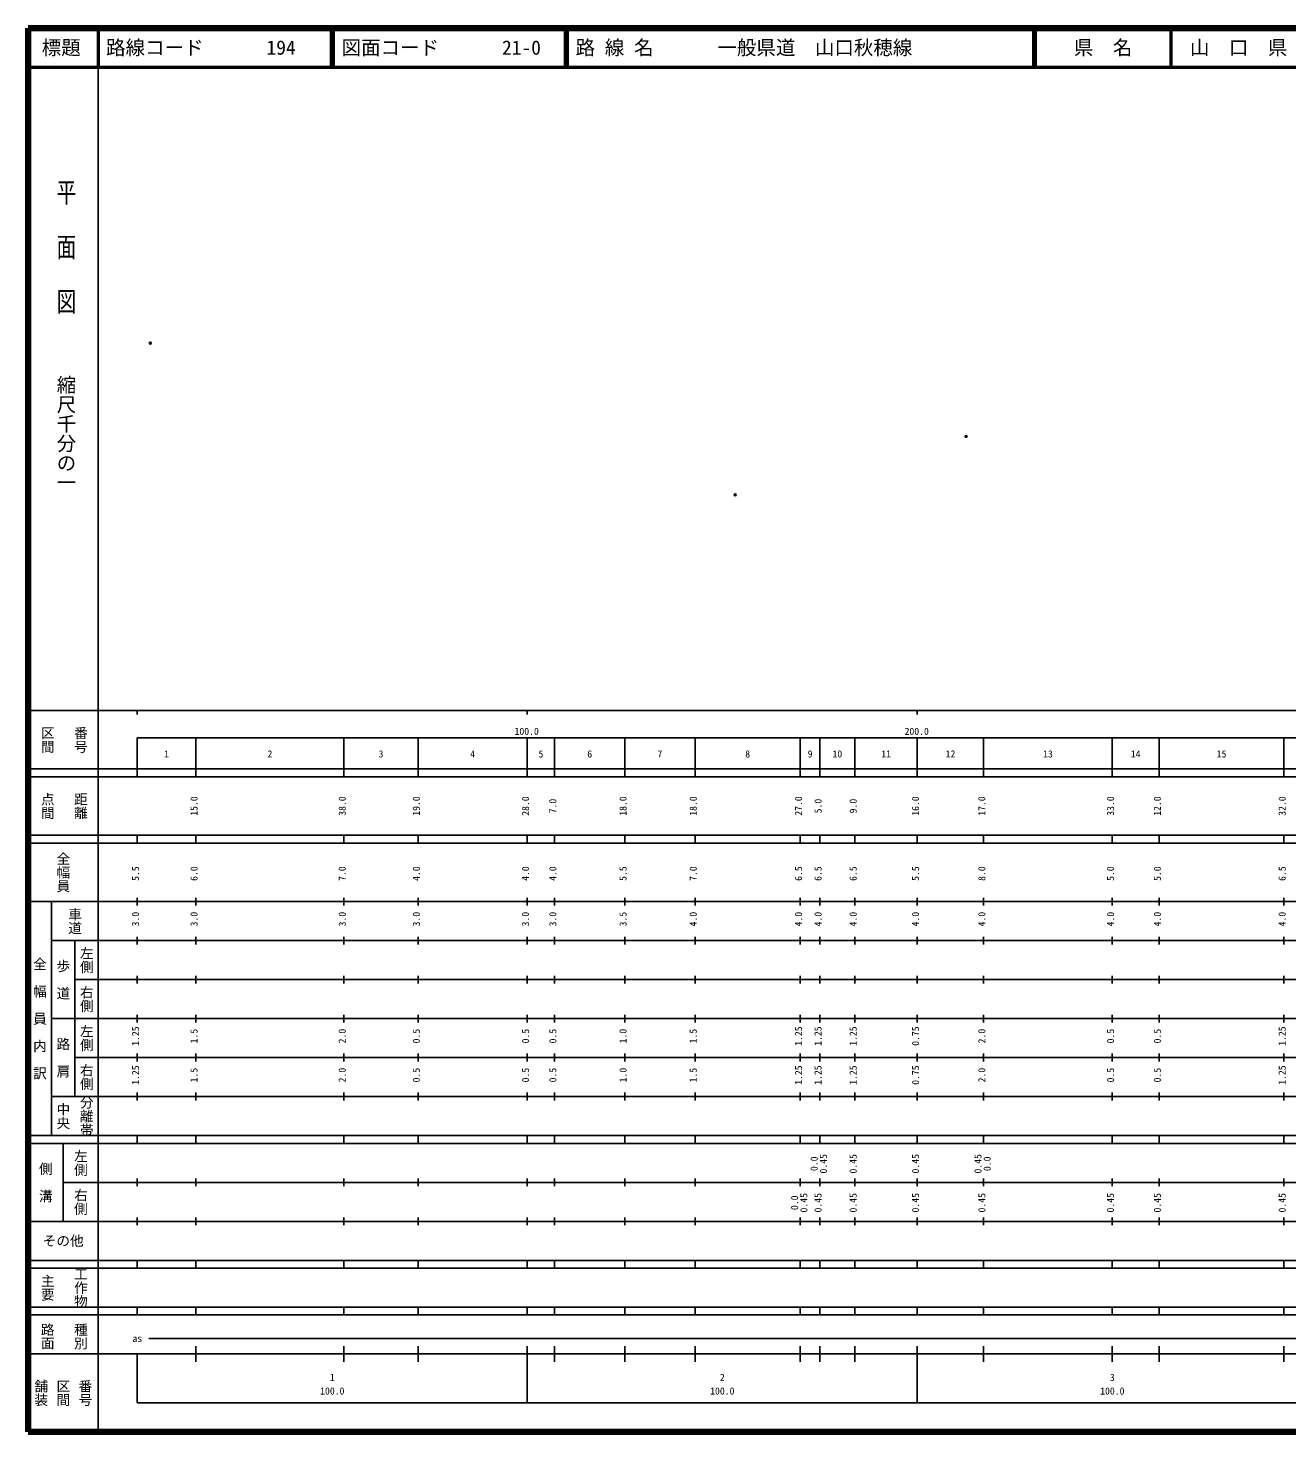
# Model space of a CAD drawing. Units: millimetres on the paper. Extents: x 40 to 680, y 20 to 380.
# Drawn here: x 40 to 362.8, y 20 to 380 of the extents above; entities that cross this region are included whole.
import ezdxf
from ezdxf.enums import TextEntityAlignment as Align

# ---------------------------------------------------------------- set-up
doc = ezdxf.new("R2010")
doc.units = ezdxf.units.MM
doc.header["$PDMODE"] = 32
doc.header["$PDSIZE"] = 0.5
doc.layers.add('M-OTRS', color=6, linetype='Continuous')
doc.layers.add('M-TTL-TXT', color=7, linetype='Continuous')
for name, color, linetype, lineweight in [('M-TTL', 2, 'Continuous', 140), ('M-TTL-BAND', 7, 'Continuous', 25), ('M-TTL-LINE', 7, 'Continuous', 50)]:
    doc.layers.add(name, color=color, linetype=linetype, lineweight=lineweight)
doc.styles.add('@ＭＳ ゴシック', font='')
doc.styles.add('ＭＳ ゴシック', font='')
doc.styles.get('@ＭＳ ゴシック').set_extended_font_data('@MS Gothic')
doc.styles.get('ＭＳ ゴシック').set_extended_font_data('MS Gothic')

msp = doc.modelspace()

# ---------------------------------------------------------------- linework, layer by layer
at = {"layer": 'M-OTRS'}
for p in [(71.349, 299.222), (280.509, 275.301), (221.33, 260.328)]:
    msp.add_point(p, dxfattribs=at)
at = {"layer": 'M-TTL'}
for p, q in [((40, 380), (40, 20)), ((680, 380), (40, 380)), ((40, 20), (680, 20))]:
    msp.add_line(p, q, dxfattribs=at)
at = {"layer": 'M-TTL-BAND'}
for p, q in [((58, 370), (58, 20)), ((40, 205), (579, 205)), ((68, 205), (68, 204)), ((168, 205), (168, 204)), ((268, 205), (268, 204)), ((68, 198), (579, 198)), ((68, 198), (68, 188)), ((83, 188), (83, 198)), ((121, 188), (121, 198)), ((140, 188), (140, 198)), ((168, 188), (168, 198)), ((175, 188), (175, 198)), ((193, 188), (193, 198)), ((211, 188), (211, 198)), ((238, 188), (238, 198)), ((243, 188), (243, 198)), ((252, 188), (252, 198)), ((268, 188), (268, 198)), ((285, 188), (285, 198)), ((318, 188), (318, 198)), ((330, 188), (330, 198)), ((362, 188), (362, 198)), ((40, 190), (579, 190)), ((40, 188), (579, 188)), ((40, 173), (579, 173)), ((68, 171), (68, 173)), ((83, 171), (83, 173)), ((121, 171), (121, 173)), ((140, 171), (140, 173)), ((168, 171), (168, 173)), ((175, 171), (175, 173)), ((193, 171), (193, 173)), ((211, 171), (211, 173)), ((238, 171), (238, 173)), ((243, 171), (243, 173)), ((252, 171), (252, 173)), ((268, 171), (268, 173)), ((285, 171), (285, 173)), ((318, 171), (318, 173)), ((330, 171), (330, 173)), ((362, 171), (362, 173)), ((40, 171), (579, 171)), ((40, 156), (579, 156)), ((46, 96), (46, 156)), ((68, 155), (68, 157)), ((83, 155), (83, 157)), ((121, 155), (121, 157)), ((140, 155), (140, 157)), ((168, 155), (168, 157)), ((175, 155), (175, 157)), ((193, 155), (193, 157)), ((211, 155), (211, 157)), ((238, 155), (238, 157)), ((243, 155), (243, 157)), ((252, 155), (252, 157)), ((268, 155), (268, 157)), ((285, 155), (285, 157)), ((318, 155), (318, 157)), ((330, 155), (330, 157)), ((362, 155), (362, 157)), ((46, 146), (579, 146)), ((52, 146), (52, 106)), ((68, 145), (68, 147)), ((83, 145), (83, 147)), ((121, 145), (121, 147)), ((140, 145), (140, 147)), ((168, 145), (168, 147)), ((175, 145), (175, 147)), ((193, 145), (193, 147)), ((211, 145), (211, 147)), ((238, 145), (238, 147)), ((243, 145), (243, 147)), ((252, 145), (252, 147)), ((268, 145), (268, 147)), ((285, 145), (285, 147)), ((318, 145), (318, 147)), ((330, 145), (330, 147)), ((362, 145), (362, 147)), ((68, 135), (68, 137)), ((83, 135), (83, 137)), ((121, 135), (121, 137)), ((140, 135), (140, 137)), ((168, 135), (168, 137)), ((175, 135), (175, 137)), ((193, 135), (193, 137)), ((211, 135), (211, 137)), ((238, 135), (238, 137)), ((243, 135), (243, 137)), ((252, 135), (252, 137)), ((268, 135), (268, 137)), ((285, 135), (285, 137)), ((318, 135), (318, 137)), ((330, 135), (330, 137)), ((362, 135), (362, 137)), ((52, 136), (579, 136)), ((46, 126), (579, 126)), ((68, 125), (68, 127)), ((83, 125), (83, 127)), ((121, 125), (121, 127)), ((140, 125), (140, 127)), ((168, 125), (168, 127)), ((175, 125), (175, 127)), ((193, 125), (193, 127)), ((211, 125), (211, 127)), ((238, 125), (238, 127)), ((243, 125), (243, 127)), ((252, 125), (252, 127)), ((268, 125), (268, 127)), ((285, 125), (285, 127)), ((318, 125), (318, 127)), ((330, 125), (330, 127)), ((362, 125), (362, 127)), ((52, 116), (579, 116)), ((68, 115), (68, 117)), ((83, 115), (83, 117)), ((121, 115), (121, 117)), ((140, 115), (140, 117)), ((168, 115), (168, 117)), ((175, 115), (175, 117)), ((193, 115), (193, 117)), ((211, 115), (211, 117)), ((238, 115), (238, 117)), ((243, 115), (243, 117)), ((252, 115), (252, 117)), ((268, 115), (268, 117)), ((285, 115), (285, 117)), ((318, 115), (318, 117)), ((330, 115), (330, 117)), ((362, 115), (362, 117)), ((46, 106), (579, 106)), ((68, 105), (68, 107)), ((83, 105), (83, 107)), ((121, 105), (121, 107)), ((140, 105), (140, 107)), ((168, 105), (168, 107)), ((175, 105), (175, 107)), ((193, 105), (193, 107)), ((211, 105), (211, 107)), ((238, 105), (238, 107)), ((243, 105), (243, 107)), ((252, 105), (252, 107)), ((268, 105), (268, 107)), ((285, 105), (285, 107)), ((318, 105), (318, 107)), ((330, 105), (330, 107)), ((362, 105), (362, 107)), ((40, 96), (579, 96)), ((40, 94), (579, 94)), ((49, 94), (49, 74)), ((68, 94), (68, 96)), ((83, 94), (83, 96)), ((121, 94), (121, 96)), ((140, 94), (140, 96)), ((168, 94), (168, 96)), ((175, 94), (175, 96)), ((193, 94), (193, 96)), ((211, 94), (211, 96)), ((238, 94), (238, 96)), ((243, 94), (243, 96)), ((252, 94), (252, 96)), ((268, 94), (268, 96)), ((285, 94), (285, 96)), ((318, 94), (318, 96)), ((330, 94), (330, 96)), ((362, 94), (362, 96)), ((49, 84), (579, 84)), ((68, 83), (68, 85)), ((83, 83), (83, 85)), ((121, 83), (121, 85)), ((140, 83), (140, 85)), ((168, 83), (168, 85)), ((175, 83), (175, 85)), ((193, 83), (193, 85)), ((211, 83), (211, 85)), ((238, 83), (238, 85)), ((243, 83), (243, 85)), ((252, 83), (252, 85)), ((268, 83), (268, 85)), ((285, 83), (285, 85)), ((318, 83), (318, 85)), ((330, 83), (330, 85)), ((362, 83), (362, 85)), ((40, 74), (579, 74)), ((68, 73), (68, 75)), ((83, 73), (83, 75)), ((121, 73), (121, 75)), ((140, 73), (140, 75)), ((168, 73), (168, 75)), ((175, 73), (175, 75)), ((193, 73), (193, 75)), ((211, 73), (211, 75)), ((238, 73), (238, 75)), ((243, 73), (243, 75)), ((252, 73), (252, 75)), ((268, 73), (268, 75)), ((285, 73), (285, 75)), ((318, 73), (318, 75)), ((330, 73), (330, 75)), ((362, 73), (362, 75)), ((40, 64), (579, 64)), ((40, 62), (579, 62)), ((68, 62), (68, 64)), ((83, 62), (83, 64)), ((121, 62), (121, 64)), ((140, 62), (140, 64)), ((168, 62), (168, 64)), ((175, 62), (175, 64)), ((193, 62), (193, 64)), ((211, 62), (211, 64)), ((238, 62), (238, 64)), ((243, 62), (243, 64)), ((252, 62), (252, 64)), ((268, 62), (268, 64)), ((285, 62), (285, 64)), ((318, 62), (318, 64)), ((330, 62), (330, 64)), ((362, 62), (362, 64)), ((40, 52), (579, 52)), ((68, 50), (68, 52)), ((83, 50), (83, 52)), ((121, 50), (121, 52)), ((140, 50), (140, 52)), ((168, 50), (168, 52)), ((175, 50), (175, 52)), ((193, 50), (193, 52)), ((211, 50), (211, 52)), ((238, 50), (238, 52)), ((243, 50), (243, 52)), ((252, 50), (252, 52)), ((268, 50), (268, 52)), ((285, 50), (285, 52)), ((318, 50), (318, 52)), ((330, 50), (330, 52)), ((362, 50), (362, 52)), ((40, 50), (579, 50)), ((71, 44), (565, 44)), ((40, 40), (579, 40)), ((68, 40), (68, 27.5)), ((83, 38), (83, 42)), ((121, 38), (121, 42)), ((140, 38), (140, 42)), ((168, 27.5), (168, 42)), ((175, 38), (175, 42)), ((193, 38), (193, 42)), ((211, 38), (211, 42)), ((238, 38), (238, 42)), ((243, 38), (243, 42)), ((252, 38), (252, 42)), ((268, 27.5), (268, 42)), ((285, 38), (285, 42)), ((318, 38), (318, 42)), ((330, 38), (330, 42)), ((362, 38), (362, 42)), ((68, 27.5), (579, 27.5))]:
    msp.add_line(p, q, dxfattribs=at)
at = {"layer": 'M-TTL-LINE'}
for p, q in [((58, 380), (58, 370)), ((117.75, 380), (117.75, 370)), ((118.25, 380), (118.25, 370)), ((177.75, 380), (177.75, 370)), ((178.25, 380), (178.25, 370)), ((297.75, 380), (297.75, 370)), ((298.25, 380), (298.25, 370)), ((333, 380), (333, 370)), ((40, 370), (680, 370))]:
    msp.add_line(p, q, dxfattribs=at)

# ---------------------------------------------------------------- texts
at = {"layer": 'M-TTL-BAND', "style": '@ＭＳ ゴシック', "width": 1.4}
msp.add_text('平  面  図', height=3.666, rotation=270, dxfattribs=at).set_placement((49.777, 306.475), align=Align.MIDDLE_RIGHT)
at = {"layer": 'M-TTL-BAND', "style": '@ＭＳ ゴシック'}
msp.add_text('縮尺千分の一', height=3.666, rotation=270, dxfattribs=at).set_placement((49.777, 261.03), align=Align.MIDDLE_RIGHT)
for s, p in [('区間', (45, 197.5)), ('番号', (53.5, 197.5)), ('点間', (45, 180.5)), ('距離', (53.5, 180.5)), ('全幅員', (49, 163.5)), ('車道', (52, 151)), ('左側', (55, 141)), ('全\u3000幅\u3000員\u3000内\u3000訳', (43, 126)), ('歩\u3000道', (49, 136)), ('右側', (55, 131)), ('左側', (55, 121)), ('路\u3000肩', (49, 116)), ('右側', (55, 111)), ('分離帯', (55, 101)), ('中央', (49, 101)), ('左側', (53.5, 89)), ('側\u3000溝', (44.5, 84)), ('右側', (53.5, 79)), ('工作物', (53.5, 57)), ('主要', (45, 57)), ('路面', (45, 44.5)), ('種別', (53.5, 44.5)), ('舗装', (43.333, 30)), ('区間', (49, 30)), ('番号', (54.667, 30))]:
    msp.add_text(s, height=2.566, rotation=270, dxfattribs=at).set_placement(p, align=Align.MIDDLE_CENTER)
at = {"layer": 'M-TTL-BAND', "style": 'ＭＳ ゴシック'}
for s, p in [('100.0', (167.844, 198.195)), ('200.0', (267.844, 198.195)), ('1', (75.5, 192.405)), ('2', (102, 192.405)), ('3', (130.5, 192.405)), ('4', (154, 192.405)), ('5', (171.5, 192.405)), ('6', (184, 192.405)), ('7', (202, 192.405)), ('8', (224.5, 192.405)), ('9', (240.5, 192.405)), ('10', (247.5, 192.405)), ('11', (260, 192.405)), ('12', (276.5, 192.405)), ('13', (301.5, 192.405)), ('14', (324, 192.405)), ('15', (346, 192.405)), ('as', (68, 42.5)), ('1', (118, 32.523)), ('2', (218, 32.523)), ('3', (318, 32.523)), ('100.0', (118, 29.033)), ('100.0', (218, 29.033)), ('100.0', (318, 29.033))]:
    msp.add_text(s, height=1.833, dxfattribs=at).set_placement(p, align=Align.BOTTOM_CENTER)
for s, p in [('15.0', (84, 180.5)), ('38.0', (122, 180.5)), ('19.0', (141, 180.5)), ('28.0', (169, 180.5)), ('7.0', (176, 180.5)), ('18.0', (194, 180.5)), ('18.0', (212, 180.5)), ('27.0', (239, 180.5)), ('5.0', (244, 180.5)), ('9.0', (253, 180.5)), ('16.0', (269, 180.5)), ('17.0', (286, 180.5)), ('33.0', (319, 180.5)), ('12.0', (331, 180.5)), ('32.0', (363, 180.5)), ('5.5', (69, 163.174)), ('6.0', (84, 163.174)), ('7.0', (122, 163.174)), ('4.0', (141, 163.174)), ('4.0', (169, 163.174)), ('4.0', (176, 163.174)), ('5.5', (194, 163.174)), ('7.0', (212, 163.174)), ('6.5', (239, 163.174)), ('6.5', (244, 163.174)), ('6.5', (253, 163.174)), ('5.5', (269, 163.174)), ('8.0', (286, 163.174)), ('5.0', (319, 163.174)), ('5.0', (331, 163.174)), ('6.5', (363, 163.174)), ('3.0', (69, 151.5)), ('3.0', (84, 151.5)), ('3.0', (122, 151.5)), ('3.0', (141, 151.5)), ('3.0', (169, 151.5)), ('3.0', (176, 151.5)), ('3.5', (194, 151.5)), ('4.0', (212, 151.5)), ('4.0', (239, 151.5)), ('4.0', (244, 151.5)), ('4.0', (253, 151.5)), ('4.0', (269, 151.5)), ('4.0', (286, 151.5)), ('4.0', (319, 151.5)), ('4.0', (331, 151.5)), ('4.0', (363, 151.5)), ('1.25', (69, 121.5)), ('1.5', (84, 121.5)), ('2.0', (122, 121.5)), ('0.5', (141, 121.5)), ('0.5', (169, 121.5)), ('0.5', (176, 121.5)), ('1.0', (194, 121.5)), ('1.5', (212, 121.5)), ('1.25', (239, 121.5)), ('1.25', (244, 121.5)), ('1.25', (253, 121.5)), ('0.75', (269, 121.5)), ('2.0', (286, 121.5)), ('0.5', (319, 121.5)), ('0.5', (331, 121.5)), ('1.25', (363, 121.5)), ('1.25', (69, 111.5)), ('1.5', (84, 111.5)), ('2.0', (122, 111.5)), ('0.5', (141, 111.5)), ('0.5', (169, 111.5)), ('0.5', (176, 111.5)), ('1.0', (194, 111.5)), ('1.5', (212, 111.5)), ('1.25', (239, 111.5)), ('1.25', (244, 111.5)), ('1.25', (253, 111.5)), ('0.75', (269, 111.5)), ('2.0', (286, 111.5)), ('0.5', (319, 111.5)), ('0.5', (331, 111.5)), ('1.25', (363, 111.5)), ('0.0', (243, 88.764)), ('0.45', (245.37, 88.764)), ('0.45', (253, 88.764)), ('0.45', (269, 88.764)), ('0.45', (285, 88.764)), ('0.0', (287.37, 88.764)), ('0.0', (238, 78.764)), ('0.45', (240.37, 78.764)), ('0.45', (244, 78.764)), ('0.45', (253, 78.764)), ('0.45', (269, 78.764)), ('0.45', (286, 78.764)), ('0.45', (319, 78.764)), ('0.45', (331, 78.764)), ('0.45', (363, 78.764))]:
    msp.add_text(s, height=1.833, rotation=90, dxfattribs=at).set_placement(p, align=Align.BOTTOM_CENTER)
msp.add_text('その他', height=2.566, dxfattribs=at).set_placement((49, 69), align=Align.MIDDLE_CENTER)
at = {"layer": 'M-TTL-TXT', "style": 'ＭＳ ゴシック'}
for s, p in [('標題', (48.5, 375)), ('県\u3000名', (315.625, 375)), ('山\u3000口\u3000県', (350.375, 375))]:
    msp.add_text(s, height=3.666, dxfattribs=at).set_placement(p, align=Align.MIDDLE_CENTER)
for s, p in [('路線コード', (60, 375)), ('194', (101.142, 375)), ('図面コード', (120.38, 375)), ('21-0', (161.521, 375)), ('路 線 名', (180.38, 375)), ('一般県道\u3000山口秋穂線', (216.734, 375))]:
    msp.add_text(s, height=3.666, dxfattribs=at).set_placement(p, align=Align.MIDDLE_LEFT)

doc.saveas('drawing.dxf')
